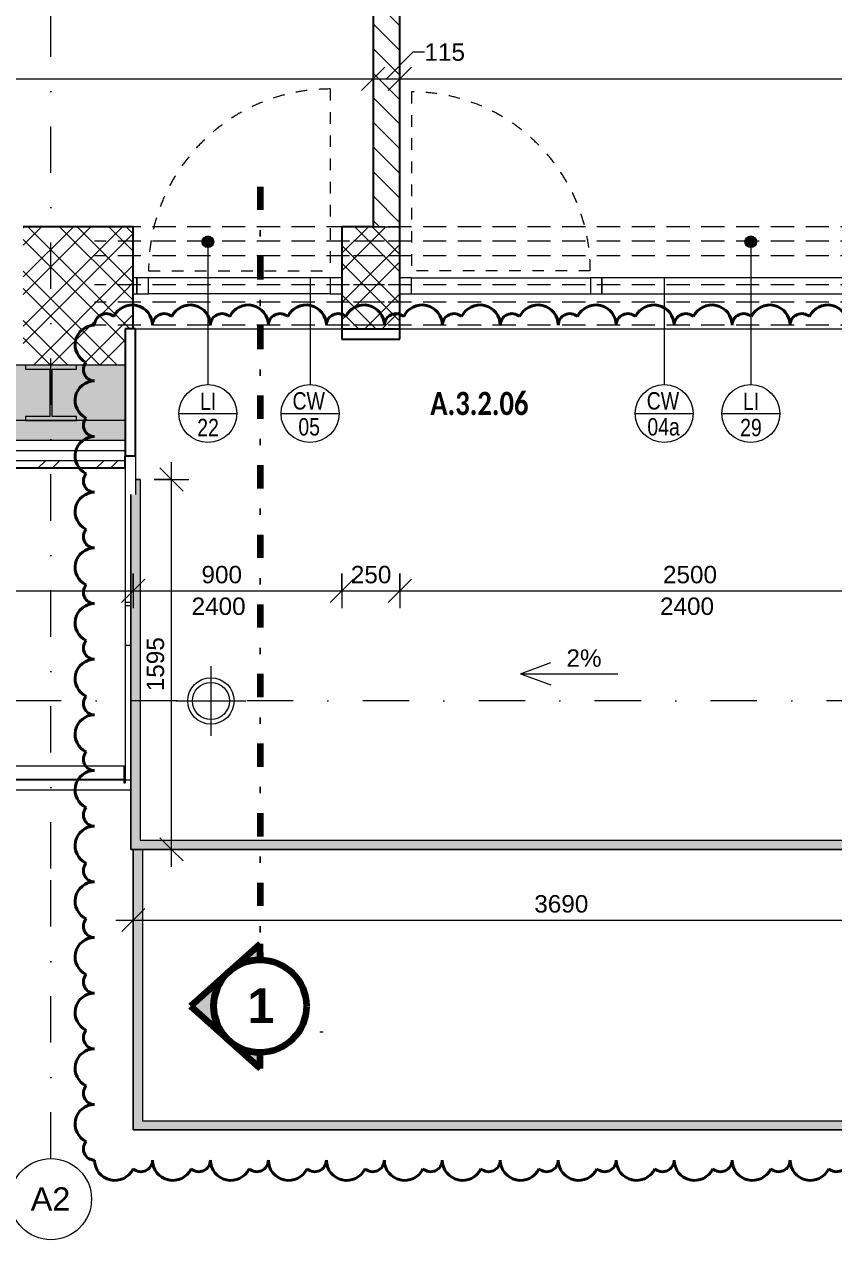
# Model space of a CAD drawing. Header units: millimetres. Extents: x -2204 to 40828, y -3577 to 13817.
# Drawn here: x 7985 to 11476, y -2323 to 2918 of the extents above; entities that cross this region are included whole.
import ezdxf

# ---------------------------------------------------------------- set-up
doc = ezdxf.new("R2010")
doc.units = ezdxf.units.MM
for name, pattern in [('HA_Dash_2mm-S1mm', [100, 50, -50]), ('HA_Dash_3mm-S1mm', [150, 100, -50]), ('HA_DashDot_10mm-S3mm', [500, 200, -150, 0, -150]), ('HA_DashDot_6mm-S2mm', [300, 100, -100, 0, -100])]:
    doc.linetypes.add(name, pattern=pattern)
for name, color, linetype, lineweight in [('A-____-____-DIMS', 9, 'Continuous', 5), ('A-____-____-DIMS-50', 9, 'Continuous', 5), ('A-AREA-____-IDEN', 9, 'Continuous', 9), ('A-DETL-____-THIN', 9, 'Continuous', 9), ('A-DOOR-____-OTLN', 9, 'Continuous', 9), ('A-FLOR-____-OTLN', 9, 'Continuous', 9), ('A-FLOR-HRAL-OTLN', 9, 'Continuous', 9), ('A-GENM-____-HDLN', 9, 'HA_Dash_3mm-S1mm', 9), ('A-GENM-____-IDEN', 9, 'Continuous', 9), ('A-GENM-____-OTLN', 9, 'Continuous', 9), ('A-GLAZ-CURT-MCUT', 9, 'Continuous', 5), ('A-GLAZ-CURT-OTLN', 9, 'Continuous', 5), ('A-GLAZ-CWMG-MCUT', 9, 'Continuous', 5), ('A-GLAZ-CWMG-OTLN', 9, 'Continuous', 5), ('A-ROOF-____-MCUT', 9, 'Continuous', 25), ('A-ROOF-____-OTLN', 9, 'Continuous', 9), ('A-ROOF-____-PATT', 9, 'Continuous', 25), ('A-WALL-____-IDEN', 9, 'Continuous', 9), ('A-WALL-____-MCUT', 9, 'Continuous', 9), ('A-WALL-____-OTLN', 9, 'Continuous', 9), ('A-WALL-____-PATT', 9, 'Continuous', 25), ('G-____-____-SYMB', 9, 'Continuous', 5), ('G-____-____-TEXT', 9, 'Continuous', 5), ('G-____-REVC-OTLN', 9, 'Continuous', 40), ('I-WALL-____-MCUT', 9, 'Continuous', 25), ('P-SANR-FIXT-OTLN', 9, 'Continuous', 9), ('S-BEAM-____-MCUT', 9, 'Continuous', 25), ('S-GRID-____-IDEN', 9, 'Continuous', 9), ('S-GRID-____-OTLN', 9, 'Continuous', 5)]:
    doc.layers.add(name, color=color, linetype=linetype, lineweight=lineweight)
doc.styles.add('Arial', font='arial.ttf', dxfattribs={"height": 100})
doc.styles.add('Arial_1', font='arial.ttf', dxfattribs={"height": 75})
doc.styles.add('Arial_2', font='arial.ttf', dxfattribs={"width": 0.8, "height": 75})
doc.styles.add('Arial_3', font='arial.ttf', dxfattribs={"height": 50})
doc.styles.add('Arial_B', font='arialbd.ttf', dxfattribs={"height": 150})
doc.styles.add('Calibri_B', font='calibrib.ttf', dxfattribs={"width": 0.8, "height": 100})
doc.dimstyles.new('Inner_Dimensions', dxfattribs={"dimscale": 304.8, "dimtxt": 76.519455, "dimasz": 0.328084, "dimexe": 0.246063, "dimexo": 0.0625, "dimgap": 0.032808, "dimtad": 1, "dimdec": 0, "dimzin": 0, "dimdsep": 46, "dimtxsty": 'Arial_1', "dimblk1": 'OBLIQUE', "dimblk2": 'OBLIQUE', "dimsah": 1, "dimcen": 0.09, "dimdle": 0.246063, "dimazin": 0, "dimtfac": 1, "dimtdec": 4, "dimtix": 1, "dimtmove": 2, "dimatfit": 3, "dimfxl": 0.246063, "dimfxlon": 1, "dimtvp": 1, "dimtolj": 1, "dimtzin": 0, "dimlwd": 9, "dimlwe": 9, "dimarcsym": 2})
doc.dimstyles.new('Inner_Dimensions_1', dxfattribs={"dimscale": 304.8, "dimtxt": 76.519455, "dimasz": 0.328084, "dimexe": 0.246063, "dimexo": 0.0625, "dimgap": 0.032808, "dimtad": 1, "dimdec": 0, "dimzin": 0, "dimdsep": 46, "dimtxsty": 'Arial_1', "dimblk1": 'OBLIQUE', "dimblk2": 'OBLIQUE', "dimsah": 1, "dimcen": 0.09, "dimdle": 0.246063, "dimazin": 0, "dimtfac": 1, "dimtdec": 4, "dimtix": 1, "dimtmove": 0, "dimatfit": 3, "dimfxl": 0.246063, "dimfxlon": 1, "dimtvp": 1, "dimtolj": 1, "dimtzin": 0, "dimlwd": 9, "dimlwe": 9, "dimarcsym": 2})
doc.dimstyles.new('Inner_Dimensions_2', dxfattribs={"dimscale": 304.8, "dimtxt": 76.519455, "dimasz": 0.328084, "dimexe": 0.246063, "dimexo": 0.0625, "dimgap": 0.032808, "dimtad": 1, "dimdec": 0, "dimzin": 0, "dimdsep": 46, "dimtxsty": 'Arial_1', "dimblk1": 'OBLIQUE', "dimblk2": 'OBLIQUE', "dimsah": 1, "dimcen": 0.09, "dimdle": 0.246063, "dimazin": 0, "dimtfac": 1, "dimtdec": 4, "dimtix": 1, "dimtmove": 1, "dimatfit": 3, "dimfxl": 0.246063, "dimfxlon": 1, "dimtvp": 1, "dimtolj": 1, "dimtzin": 0, "dimlwd": 9, "dimlwe": 9, "dimarcsym": 2})
pattern_1 = [(45, (0, 0), (-106.066, 106.066), []), (45, (75, 0), (-106.066, 106.066), []), (315, (0, 0), (106.066, 106.066), []), (315, (75, 0), (106.066, 106.066), [])]
pattern_2 = [(0, (0, 0), (58.594, 33.829), [39.062, -78.125]), (120, (0, 0), (-58.593773, 33.82939), [39.063, -78.125]), (60, (0, 0), (0.000227, 67.65839), [0, -78.125, 39.063, 0])]

# ---------------------------------------------------------------- blocks, each defined once
blk = doc.blocks.new('181_D_1_2_XXX_00_STA_211108_detached_rvt-1-DSP_3NP-A')
at = {"layer": 'S-BEAM-____-MCUT', "color": 250, "lineweight": 18}
for p, q in [((8210, 1447.9), (7990, 1447.9)), ((7990, 1447.9), (7990, 1430.5)), ((7990, 1430.5), (8095.3, 1430.5)), ((8095.3, 1430.5), (8095.3, 1226.7)), ((8104.8, 1226.7), (8104.8, 1430.5)), ((8104.8, 1430.5), (8210, 1430.5)), ((8210, 1430.5), (8210, 1447.9)), ((8095.3, 1226.7), (7990, 1226.7)), ((7990, 1226.7), (7990, 1209.3)), ((7990, 1209.3), (8210, 1209.3)), ((8210, 1226.7), (8104.8, 1226.7)), ((8210, 1209.3), (8210, 1226.7))]:
    blk.add_line(p, q, dxfattribs=at)
blk = doc.blocks.new('Top Rail Type - Top Rail_Internal_-1473487-DSP_3NP-A')
at = {"layer": 'A-FLOR-HRAL-OTLN'}
for points in [[(12145, -1850), (12145, -385), (12142.5, -385), (12142.5, -362.5), (12140, -362.5), (12140, -640), (12105, -640), (12105, -1810)], [(8455, -1850), (8495, -1810), (8495, -640), (8455, -640), (8455, -1007.9)], [(8455, -1850), (12145, -1850), (12105, -1810), (8495, -1810)]]:
    blk.add_hatch(color=256, dxfattribs=at).paths.add_polyline_path(points)
for p, q in [((12145, -385), (12145, -1850)), ((8455, -1850), (8455, -640)), ((8495, -640), (8495, -1810)), ((12105, -1810), (12105, -640)), ((8495, -1810), (12105, -1810)), ((12145, -1850), (8455, -1850))]:
    blk.add_line(p, q, dxfattribs=at)
blk = doc.blocks.new('Top Rail Type - Top Rail_Internal_-V6-DSP_3NP-A')
at = {"layer": 'A-FLOR-HRAL-OTLN'}
for p, q in [((12145, -1850), (12145, -385)), ((8455, -640), (8455, -1850)), ((8495, -640), (8495, -1810)), ((12105, -1810), (12105, -640)), ((8495, -1810), (12105, -1810)), ((8455, -1850), (12145, -1850))]:
    blk.add_line(p, q, dxfattribs=at)
blk = doc.blocks.new('Top Rail Type - Top Rail_Internal_-1473658-DSP_3NP-A')
at = {"layer": 'A-FLOR-HRAL-OTLN'}
for points in [[(8445, -640), (8485, -600), (8485, 954.5), (8465, 954.5), (8465, 889.9), (8445, 889.9), (8445, -536.3)], [(12140, -640), (12140, 889.9), (12120, 889.9), (12120, 954.5), (12100, 954.5), (12100, -600)], [(8445, -640), (12140, -640), (12100, -600), (8485, -600)]]:
    blk.add_hatch(color=256, dxfattribs=at).paths.add_polyline_path(points)
for p, q in [((8465, 954.5), (8485, 954.5)), ((8485, 954.5), (8485, -600)), ((12100, 954.5), (12120, 954.5)), ((12100, -600), (12100, 954.5)), ((8445, -640), (8445, 889.9)), ((12140, 889.9), (12140, -640)), ((8485, -600), (12100, -600)), ((12140, -640), (8445, -640))]:
    blk.add_line(p, q, dxfattribs=at)
blk = doc.blocks.new('Top Rail Type - Top Rail_Internal_-V9-DSP_3NP-A')
at = {"layer": 'A-FLOR-HRAL-OTLN'}
for p, q in [((8485, 954.5), (8465, 954.5)), ((8485, 954.5), (8485, -600)), ((12100, 954.5), (12120, 954.5)), ((12100, -600), (12100, 954.5)), ((8445, 889.9), (8445, -640)), ((12140, -640), (12140, 889.9)), ((8485, -600), (12100, -600)), ((8445, -640), (12140, -640))]:
    blk.add_line(p, q, dxfattribs=at)
blk = doc.blocks.new('Systémový panel - Sklo-1774441-DSP_3NP-A')
at = {"layer": 'A-GLAZ-CURT-MCUT'}
for p, q in [((789.375, 70), (-789.375, 70)), ((-789.375, 70), (-789.375, 0)), ((789.375, 0), (789.375, 70)), ((-789.375, 0), (789.375, 0))]:
    blk.add_line(p, q, dxfattribs=at)
blk = doc.blocks.new('Obdélníková příčel - 50x70mm EXT-1499828-DSP_3NP-A')
at = {"layer": 'A-GLAZ-CWMG-MCUT'}
for p, q in [((-50, 0), (0, 0)), ((-50, -70), (-50, 0)), ((0, 0), (0, -70)), ((0, -70), (-50, -70))]:
    blk.add_line(p, q, dxfattribs=at)
blk = doc.blocks.new('ABMV_CW_Single_Swing_Generic - Ex_Glass_SKLOPNE-1774442-DSP_3NP-A')
at = {"layer": 'A-DOOR-____-OTLN', "linetype": 'HA_Dash_2mm-S1mm', "lineweight": 5}
for p in [(-385.625, -30), (385.625, -801.25)]:
    blk.add_line(p, (385.625, -30), dxfattribs=at)
blk.add_arc((385.625, -30), 771.25, 180, 270, dxfattribs=at)
blk = doc.blocks.new('Obdélníková příčel - 50x70mm EXT-1774440-DSP_3NP-A')
at = {"layer": 'A-GLAZ-CWMG-OTLN'}
for p, q in [((9655, 1825), (10426.25, 1825)), ((9655, 1755), (10426.25, 1755))]:
    blk.add_line(p, q, dxfattribs=at)
blk = doc.blocks.new('Obdélníková příčel - 50x70mm EXT-1499826-DSP_3NP-A')
at = {"layer": 'A-GLAZ-CWMG-MCUT'}
for p, q in [((-25, 0), (25, 0)), ((-25, -70), (-25, 0)), ((25, 0), (25, -70)), ((25, -70), (-25, -70))]:
    blk.add_line(p, q, dxfattribs=at)
blk = doc.blocks.new('Systémový panel - Sklo-1774744-DSP_3NP-A')
at = {"layer": 'A-GLAZ-CURT-MCUT'}
for p, q in [((8.125, 0), (-8.125, 0)), ((-8.125, 0), (-8.125, -70)), ((8.125, -70), (8.125, 0)), ((-8.125, -70), (8.125, -70))]:
    blk.add_line(p, q, dxfattribs=at)
blk = doc.blocks.new('Obdélníková příčel - 50x70mm EXT-1499739-DSP_3NP-A')
at = {"layer": 'A-GLAZ-CWMG-MCUT'}
for p, q in [((-50, 70), (0, 70)), ((-50, 0), (-50, 70)), ((0, 70), (0, 0)), ((0, 0), (-50, 0))]:
    blk.add_line(p, q, dxfattribs=at)
blk = doc.blocks.new('ABMV_CW_Single_Swing_Generic - Ex_Glass_SKLOPNE-1774745-DSP_3NP-A')
at = {"layer": 'A-DOOR-____-OTLN', "linetype": 'HA_Dash_2mm-S1mm', "lineweight": 5}
for p in [(391.875, 813.75), (-391.875, 30)]:
    blk.add_line(p, (391.875, 30), dxfattribs=at)
blk.add_arc((391.875, 30), 783.75, 90, 180, dxfattribs=at)
blk = doc.blocks.new('Obdélníková příčel - 50x70mm EXT-1774743-DSP_3NP-A')
at = {"layer": 'A-GLAZ-CWMG-OTLN'}
for p, q in [((9304.75, 1825), (8521, 1825)), ((9304.75, 1755), (8521, 1755))]:
    blk.add_line(p, q, dxfattribs=at)
blk = doc.blocks.new('Obdélníková příčel - 50x70mm EXT-1499737-DSP_3NP-A')
at = {"layer": 'A-GLAZ-CWMG-MCUT'}
for p, q in [((-25, 70), (25, 70)), ((-25, 0), (-25, 70)), ((25, 70), (25, 0)), ((25, 0), (-25, 0))]:
    blk.add_line(p, q, dxfattribs=at)
blk = doc.blocks.new('TB_Porotherm KPVarioUNI_1250mm - TB_Porotherm KPVarioUNI_1250mm-1997363-DSP_3NP-A')
at = {"layer": 'A-GENM-____-HDLN'}
for p, q in [((-625, 205), (625, 205)), ((-625, 105), (625, 105)), ((-625, 30), (625, 30)), ((-100, 0), (100, 0)), ((-625, -95), (625, -95)), ((-625, -157.5), (625, -157.5)), ((-625, -220), (625, -220))]:
    blk.add_line(p, q, dxfattribs=at)
blk = doc.blocks.new('TB_Porotherm KPVarioUNI_3000mm - TB_Porotherm KPVarioUNI_3000mm-2008209-DSP_3NP-A')
at = {"layer": 'A-GENM-____-HDLN'}
for p, q in [((-1500, 205), (1500, 205)), ((-1500, 105), (1500, 105)), ((-1500, 30), (1500, 30)), ((-100, 0), (100, 0)), ((-1500, -95), (1500, -95)), ((-1500, -157.5), (1500, -157.5)), ((-1500, -220), (1500, -220))]:
    blk.add_line(p, q, dxfattribs=at)
blk = doc.blocks.new('LV_PF_GenericSymbol - Default-2283486-DSP_3NP-A')
at = {"layer": 'P-SANR-FIXT-OTLN'}
for p, q in [((0, 150), (0, -150)), ((-150, 0), (150, 0))]:
    blk.add_line(p, q, dxfattribs=at)
for radius in [100, 80]:
    blk.add_circle((0, 0), radius, dxfattribs=at)
blk = doc.blocks.new('Grid - Radius 3_5mm-353793-DSP_3NP-A')
at = {"layer": 'S-GRID-____-IDEN'}
blk.add_circle((0, 0), 3.5, dxfattribs=at)
blk = doc.blocks.new('DIMBLOCK3-DSP_3NP-A')
at = {"layer": 'A-____-____-DIMS-50', "lineweight": 9}
for p, q in [((4930, 2757.7), (4930, 2607.7)), ((4930, 2682.7), (4930, 2757.7)), ((4930, 2682.7), (4980, 2732.7)), ((9490, 2757.7), (9490, 2607.7)), ((9490, 2682.7), (9490, 2757.7)), ((9490, 2682.7), (9540, 2732.7)), ((4930, 2682.7), (4880, 2632.7)), ((4930, 2682.7), (9490, 2682.7)), ((9490, 2682.7), (9440, 2632.7))]:
    blk.add_line(p, q, dxfattribs=at)
at = {"layer": 'A-____-____-DIMS-50', "color": 0, "lineweight": 9, "insert": (7094.6, 2790.1), "char_height": 75, "width": 276.883, "attachment_point": 1, "line_spacing_factor": 0.941778, "style": 'Arial_1'}
blk.add_mtext('4560', dxfattribs=at)
blk = doc.blocks.new('_Oblique')
at = {"color": 0, "linetype": 'ByBlock', "lineweight": -2}
blk.add_line((-0.5, -0.5), (0.5, 0.5), dxfattribs=at)
blk = doc.blocks.new('DIMBLOCK4-DSP_3NP-A')
at = {"layer": 'A-____-____-DIMS-50', "lineweight": 9}
for p, q in [((9660.9, 2796.9), (9547.5, 2682.7)), ((9710.9, 2796.9), (9660.9, 2796.9)), ((9490, 2757.7), (9490, 2607.7)), ((9490, 2682.7), (9490, 2757.7)), ((9490, 2682.7), (9540, 2732.7)), ((9605, 2757.7), (9605, 2607.7)), ((9605, 2682.7), (9605, 2757.7)), ((9605, 2682.7), (9655, 2732.7)), ((9490, 2682.7), (9440, 2632.7)), ((9490, 2682.7), (9605, 2682.7)), ((9605, 2682.7), (9555, 2632.7))]:
    blk.add_line(p, q, dxfattribs=at)
at = {"layer": 'A-____-____-DIMS-50', "color": 0, "lineweight": 9, "insert": (9710.9, 2835.4), "char_height": 75, "width": 207.662, "attachment_point": 1, "line_spacing_factor": 0.941778, "style": 'Arial_1'}
blk.add_mtext('115', dxfattribs=at)
blk = doc.blocks.new('DIMBLOCK5-DSP_3NP-A')
at = {"layer": 'A-____-____-DIMS-50', "lineweight": 9}
for p, q in [((9605, 2757.7), (9605, 2607.7)), ((9605, 2682.7), (9605, 2757.7)), ((9605, 2682.7), (9655, 2732.7)), ((16075, 2757.7), (16075, 2607.7)), ((16075, 2682.7), (16075, 2757.7)), ((16075, 2682.7), (16125, 2732.7)), ((9605, 2682.7), (9555, 2632.7)), ((9605, 2682.7), (16075, 2682.7)), ((16075, 2682.7), (16025, 2632.7))]:
    blk.add_line(p, q, dxfattribs=at)
at = {"layer": 'A-____-____-DIMS-50', "color": 0, "lineweight": 9, "insert": (13033.4, 2790.1), "char_height": 75, "width": 276.883, "attachment_point": 1, "line_spacing_factor": 0.941778, "style": 'Arial_1'}
blk.add_mtext('6470', dxfattribs=at)
blk = doc.blocks.new('DIMBLOCK122-DSP_3NP-A')
at = {"layer": 'A-____-____-DIMS-50', "lineweight": 9}
for p, q in [((6673.7, 550.1), (6673.7, 400.1)), ((6673.7, 475.1), (6673.7, 550.1)), ((6673.7, 475.1), (6723.7, 525.1)), ((8454.8, 550.1), (8454.8, 400.1)), ((8454.8, 475.1), (8454.8, 550.1)), ((8454.8, 475.1), (8504.8, 525.1)), ((6673.7, 475.1), (6623.7, 425.1)), ((6673.7, 475.1), (8454.8, 475.1)), ((8454.8, 475.1), (8404.8, 425.1))]:
    blk.add_line(p, q, dxfattribs=at)
at = {"layer": 'A-____-____-DIMS-50', "color": 0, "lineweight": 9, "insert": (7448.9, 582.4), "char_height": 75, "width": 276.883, "attachment_point": 1, "line_spacing_factor": 0.941778, "style": 'Arial_1'}
blk.add_mtext('1781', dxfattribs=at)
blk = doc.blocks.new('DIMBLOCK123-DSP_3NP-A')
at = {"layer": 'A-____-____-DIMS-50', "lineweight": 9}
for p, q in [((8454.8, 550.1), (8454.8, 400.1)), ((8454.8, 475.1), (8454.8, 550.1)), ((8454.8, 475.1), (8504.8, 525.1)), ((9354.8, 550.1), (9354.8, 400.1)), ((9354.8, 475.1), (9354.8, 550.1)), ((9354.8, 475.1), (9404.8, 525.1)), ((8454.8, 475.1), (8404.8, 425.1)), ((8454.8, 475.1), (9354.8, 475.1)), ((9354.8, 475.1), (9304.8, 425.1))]:
    blk.add_line(p, q, dxfattribs=at)
at = {"layer": 'A-____-____-DIMS-50', "color": 0, "lineweight": 9, "insert": (8749.2, 582.4), "char_height": 75, "width": 207.662, "attachment_point": 1, "line_spacing_factor": 0.941778, "style": 'Arial_1'}
blk.add_mtext('900', dxfattribs=at)
blk = doc.blocks.new('DIMBLOCK124-DSP_3NP-A')
at = {"layer": 'A-____-____-DIMS-50', "lineweight": 9}
for p, q in [((9354.8, 550.1), (9354.8, 400.1)), ((9354.8, 475.1), (9354.8, 550.1)), ((9354.8, 475.1), (9404.8, 525.1)), ((9605, 550.1), (9605, 400.1)), ((9605, 475.1), (9605, 550.1)), ((9605, 475.1), (9655, 525.1)), ((9354.8, 475.1), (9304.8, 425.1)), ((9354.8, 475.1), (9605, 475.1)), ((9605, 475.1), (9555, 425.1))]:
    blk.add_line(p, q, dxfattribs=at)
at = {"layer": 'A-____-____-DIMS-50', "color": 0, "lineweight": 9, "insert": (9393.3, 582.4), "char_height": 75, "width": 207.662, "attachment_point": 1, "line_spacing_factor": 0.941778, "style": 'Arial_1'}
blk.add_mtext('250', dxfattribs=at)
blk = doc.blocks.new('DIMBLOCK125-DSP_3NP-A')
at = {"layer": 'A-____-____-DIMS-50', "lineweight": 9}
for p, q in [((9605, 550.1), (9605, 400.1)), ((9605, 475.1), (9605, 550.1)), ((9605, 475.1), (9655, 525.1)), ((12105, 550.1), (12105, 400.1)), ((12105, 475.1), (12105, 550.1)), ((12105, 475.1), (12155, 525.1)), ((9605, 475.1), (9555, 425.1)), ((9605, 475.1), (12105, 475.1)), ((12105, 475.1), (12055, 425.1))]:
    blk.add_line(p, q, dxfattribs=at)
at = {"layer": 'A-____-____-DIMS-50', "color": 0, "lineweight": 9, "insert": (10739.6, 582.4), "char_height": 75, "width": 276.883, "attachment_point": 1, "line_spacing_factor": 0.941778, "style": 'Arial_1'}
blk.add_mtext('2500', dxfattribs=at)
blk = doc.blocks.new('Section - With Sheet Number-366786-DSP_3NP-A')
at = {"layer": 'G-____-____-SYMB'}
h = blk.add_hatch(color=256, dxfattribs=at)
edge = h.paths.add_edge_path()
edge.add_line((1.37, 0), (0, 0))
edge.add_arc((-4, 0), 4, 0, 180)
edge.add_line((-8, 0), (-9.37, 0))
edge.add_line((-9.37, 0), (-4, 6))
edge.add_line((-4, 6), (1.37, 0))
at = {"layer": 'G-____-____-SYMB', "lineweight": 100}
for p, q in [((-4, 6), (-9.37, 0)), ((1.37, 0), (-4, 6)), ((-9.37, 0), (-8, 0)), ((0, 0), (1.37, 0))]:
    blk.add_line(p, q, dxfattribs=at)
blk.add_circle((-4, 0), 4, dxfattribs=at)
blk.add_arc((-4, 0), 4, 0, 180, dxfattribs=at)
blk = doc.blocks.new('HA_TAG_cWA - Default-922888-DSP_3NP-A')
at = {"layer": 'A-WALL-____-IDEN'}
blk.add_line((-2.5, 0), (2.5, 0), dxfattribs=at)
blk.add_circle((0, 0), 2.5, dxfattribs=at)
blk = doc.blocks.new('HA_TAG_GM_Products - Generic-588599-DSP_3NP-A')
at = {"layer": 'A-GENM-____-IDEN'}
blk.add_line((-2.5, 0), (2.5, 0), dxfattribs=at)
blk.add_circle((0, 0), 2.5, dxfattribs=at)
blk = doc.blocks.new('DIMBLOCK228-DSP_3NP-A')
at = {"layer": 'A-____-____-DIMS-50', "lineweight": 9}
for p, q in [((8455, -869.8), (8455, -1019.8)), ((8455, -944.8), (8455, -869.8)), ((12145, -869.8), (12145, -1019.8)), ((12145, -944.8), (12145, -869.8)), ((8455, -944.8), (8505, -894.8)), ((12145, -944.8), (12195, -894.8)), ((8380, -944.8), (12220, -944.8)), ((8455, -944.8), (8405, -994.8)), ((12145, -944.8), (12095, -994.8))]:
    blk.add_line(p, q, dxfattribs=at)
at = {"layer": 'A-____-____-DIMS-50', "color": 0, "lineweight": 9, "insert": (10184.6, -837.4), "char_height": 75, "width": 276.883, "attachment_point": 1, "line_spacing_factor": 0.941778, "style": 'Arial_1'}
blk.add_mtext('3690', dxfattribs=at)
blk = doc.blocks.new('DIMBLOCK229-DSP_3NP-A')
at = {"layer": 'A-____-____-DIMS-50', "lineweight": 9}
for p, q in [((8620, 954.5), (8570, 1004.5)), ((8620, -715), (8620, 1029.5)), ((8545, 954.5), (8695, 954.5)), ((8620, 954.5), (8545, 954.5)), ((8620, 954.5), (8670, 904.5)), ((8620, -640), (8570, -590)), ((8545, -640), (8695, -640)), ((8620, -640), (8545, -640)), ((8620, -640), (8670, -690))]:
    blk.add_line(p, q, dxfattribs=at)
at = {"layer": 'A-____-____-DIMS-50', "color": 0, "lineweight": 9, "insert": (8512.7, 41.9), "char_height": 75, "width": 276.883, "attachment_point": 1, "rotation": 90, "line_spacing_factor": 0.941778, "style": 'Arial_1'}
blk.add_mtext('1595', dxfattribs=at)
blk = doc.blocks.new('Family - ___-2286879-DSP_3NP-A')
at = {"layer": 'G-____-REVC-OTLN'}
for centre, radius, start, end in [((8450.375, 1620), 87.5, 0, 154.791235), ((8700.375, 1620), 87.5, 0, 154.791235), ((8950.375, 1620), 87.5, 0, 154.791235), ((9200.375, 1620), 87.5, 0, 154.791235), ((9450.375, 1620), 87.5, 0, 154.791235), ((9700.375, 1620), 87.5, 0, 154.791235), ((9950.375, 1620), 87.5, 0, 154.791235), ((10200.375, 1620), 87.5, 0, 154.791235), ((10450.375, 1620), 87.5, 0, 154.791235), ((10700.375, 1620), 87.5, 0, 154.791235), ((10950.375, 1620), 87.5, 0, 154.791235), ((11200.375, 1620), 87.5, 0, 154.791235), ((11450.375, 1620), 87.5, 0, 154.791235), ((11700.375, 1620), 87.5, 0, 154.791235), ((11950.375, 1620), 87.5, 0, 154.791235), ((12200.375, 1620), 87.5, 0, 154.791235), ((8337.875, 1620), 50, 48.189685, 180), ((8587.875, 1620), 50, 48.189685, 180), ((8837.875, 1620), 50, 48.189685, 180), ((9087.875, 1620), 50, 48.189685, 180), ((9337.875, 1620), 50, 48.189685, 180), ((9587.875, 1620), 50, 48.189685, 180), ((9837.875, 1620), 50, 48.189685, 180), ((10087.875, 1620), 50, 48.189685, 180), ((10337.875, 1620), 50, 48.189685, 180), ((10587.875, 1620), 50, 48.189685, 180), ((10837.875, 1620), 50, 48.189685, 180), ((11087.875, 1620), 50, 48.189685, 180), ((11337.875, 1620), 50, 48.189685, 180), ((11587.875, 1620), 50, 48.189685, 180), ((11837.875, 1620), 50, 48.189685, 180), ((12087.875, 1620), 50, 48.189685, 180), ((8287.875, 1536), 84, 90, 244.791235), ((12287.875, 1572), 48, 318.189685, 90), ((12287.875, 1464), 84, 270, 64.791235), ((8287.875, 1428), 48, 138.189685, 270), ((8287.875, 1296), 84, 90, 244.791235), ((12287.875, 1332), 48, 318.189685, 90), ((12287.875, 1224), 84, 270, 64.791235), ((8287.875, 1188), 48, 138.189685, 270), ((8287.875, 1056), 84, 90, 244.791235), ((12287.875, 1092), 48, 318.189685, 90), ((12287.875, 984), 84, 270, 64.791235), ((8287.875, 948), 48, 138.189685, 270), ((8287.875, 816), 84, 90, 244.791235), ((12287.875, 852), 48, 318.189685, 90), ((12287.875, 744), 84, 270, 64.791235), ((8287.875, 708), 48, 138.189685, 270), ((8287.875, 576), 84, 90, 244.791235), ((12287.875, 612), 48, 318.189685, 90), ((12287.875, 504), 84, 270, 64.791235), ((8287.875, 468), 48, 138.189685, 270), ((8287.875, 336), 84, 90, 244.791235), ((12287.875, 372), 48, 318.189685, 90), ((12287.875, 264), 84, 270, 64.791235), ((8287.875, 228), 48, 138.189685, 270), ((8287.875, 96), 84, 90, 244.791235), ((12287.875, 132), 48, 318.189685, 90), ((12287.875, 24), 84, 270, 64.791235), ((8287.875, -12), 48, 138.189685, 270), ((8287.875, -144), 84, 90, 244.791235), ((12287.875, -108), 48, 318.189685, 90), ((12287.875, -216), 84, 270, 64.791235), ((8287.875, -252), 48, 138.189685, 270), ((8287.875, -384), 84, 90, 244.791235), ((12287.875, -348), 48, 318.189685, 90), ((12287.875, -456), 84, 270, 64.791235), ((8287.875, -492), 48, 138.189685, 270), ((8287.875, -624), 84, 90, 244.791235), ((12287.875, -588), 48, 318.189685, 90), ((12287.875, -696), 84, 270, 64.791235), ((8287.875, -732), 48, 138.189685, 270), ((8287.875, -864), 84, 90, 244.791235), ((12287.875, -828), 48, 318.189685, 90), ((12287.875, -936), 84, 270, 64.791235), ((8287.875, -972), 48, 138.189685, 270), ((8287.875, -1104), 84, 90, 244.791235), ((12287.875, -1068), 48, 318.189685, 90), ((12287.875, -1176), 84, 270, 64.791235), ((8287.875, -1212), 48, 138.189685, 270), ((8287.875, -1344), 84, 90, 244.791235), ((12287.875, -1308), 48, 318.189685, 90), ((12287.875, -1416), 84, 270, 64.791235), ((8287.875, -1452), 48, 138.189685, 270), ((8287.875, -1584), 84, 90, 244.791235), ((12287.875, -1548), 48, 318.189685, 90), ((12287.875, -1656), 84, 270, 64.791235), ((8287.875, -1692), 48, 138.189685, 270), ((8287.875, -1824), 84, 90, 244.791235), ((12287.875, -1788), 48, 318.189685, 90), ((12287.875, -1896), 84, 270, 64.791235), ((8287.875, -1932), 48, 138.189685, 270), ((8375.375, -1980), 87.5, 180, 334.791235), ((8487.875, -1980), 50, 228.189685, 360), ((8625.375, -1980), 87.5, 180, 334.791235), ((8737.875, -1980), 50, 228.189685, 360), ((8875.375, -1980), 87.5, 180, 334.791235), ((8987.875, -1980), 50, 228.189685, 0), ((9125.375, -1980), 87.5, 180, 334.791235), ((9237.875, -1980), 50, 228.189685, 360), ((9375.375, -1980), 87.5, 180, 334.791235), ((9487.875, -1980), 50, 228.189685, 360), ((9625.375, -1980), 87.5, 180, 334.791235), ((9737.875, -1980), 50, 228.189685, 360), ((9875.375, -1980), 87.5, 180, 334.791235), ((9987.875, -1980), 50, 228.189685, 0), ((10125.375, -1980), 87.5, 180, 334.791235), ((10237.875, -1980), 50, 228.189685, 360), ((10375.375, -1980), 87.5, 180, 334.791235), ((10487.875, -1980), 50, 228.189685, 360), ((10625.375, -1980), 87.5, 180, 334.791235), ((10737.875, -1980), 50, 228.189685, 360), ((10875.375, -1980), 87.5, 180, 334.791235), ((10987.875, -1980), 50, 228.189685, 0), ((11125.375, -1980), 87.5, 180, 334.791235), ((11237.875, -1980), 50, 228.189685, 360), ((11375.375, -1980), 87.5, 180, 334.791235), ((11487.875, -1980), 50, 228.189685, 360), ((11625.375, -1980), 87.5, 180, 334.791235), ((11737.875, -1980), 50, 228.189685, 360), ((11875.375, -1980), 87.5, 180, 334.791235), ((11987.875, -1980), 50, 228.189685, 0), ((12125.375, -1980), 87.5, 180, 334.791235), ((12237.875, -1980), 50, 228.189685, 360)]:
    blk.add_arc(centre, radius, start, end, dxfattribs=at)

msp = doc.modelspace()

# ---------------------------------------------------------------- hatches: boundary and pattern name
at = {"layer": 'A-GENM-____-IDEN'}
h = msp.add_hatch(color=256, dxfattribs=at)
edge = h.paths.add_edge_path()
edge.add_arc((8776.9, 1980), 25, 0, 360)
h = msp.add_hatch(color=256, dxfattribs=at)
edge = h.paths.add_edge_path()
edge.add_arc((11118.2, 1980), 25, 0, 360)
at = {"layer": 'A-ROOF-____-PATT', "lineweight": 5}
h = msp.add_hatch(dxfattribs=at)
h.set_pattern_fill('FP_2', color=256, style=0, pattern_type=2)
h.set_pattern_definition(pattern_2)
h.paths.add_polyline_path([(22147.8, 1209.3), (22208.7, 1447.9), (19135, 1447.9), (19135, 1209.3), (22012.9, 1209.3)])
h.paths.add_polyline_path([(-97.2, 1209.3), (1870, 1209.3), (1870, 1447.9), (-340, 1447.9), (-340, 1209.3)])
h.paths.add_polyline_path([(4490, 1209.3), (5786.3, 1209.3), (5786.3, 1447.9), (4490, 1447.9), (4490, 1350.2)])
h.paths.add_polyline_path([(6701, 1209.3), (8420, 1209.3), (8420, 1447.9), (6673.7, 1447.9), (6673.7, 1209.3)])
h.paths.add_polyline_path([(16515, 1209.3), (16515, 1447.9), (14818.7, 1447.9), (14818.7, 1209.3), (16060.2, 1209.3)])
h.paths.add_polyline_path([(12165, 1209.3), (13931.3, 1209.3), (13931.3, 1447.9), (12165, 1447.9), (12165, 1350.2)])
h = msp.add_hatch(dxfattribs=at)
h.set_pattern_fill('FP_2', color=256, style=0, pattern_type=2)
h.set_pattern_definition(pattern_2)
h.paths.add_polyline_path([(22012.9, 1122.6), (22125.7, 1122.6), (22147.8, 1209.3), (19135, 1209.3), (19135, 1122.6), (21162.5, 1122.6)])
h.paths.add_polyline_path([(-97.2, 1122.6), (1870, 1122.6), (1870, 1209.3), (-340, 1209.3), (-340, 1122.6)])
h.paths.add_polyline_path([(4490, 1122.6), (5786.3, 1122.6), (5786.3, 1209.3), (4490, 1209.3)])
h.paths.add_polyline_path([(16515, 1122.6), (16515, 1209.3), (14818.7, 1209.3), (14818.7, 1122.6), (16060.2, 1122.6)])
h.paths.add_polyline_path([(6673.7, 1122.6), (8420, 1122.6), (8420, 1209.3), (6673.7, 1209.3)])
h.paths.add_polyline_path([(13931.3, 1122.6), (13931.3, 1209.3), (12165, 1209.3), (12165, 1122.6), (13904, 1122.6)])
h = msp.add_hatch(dxfattribs=at)
h.set_pattern_fill('FP_8', color=256, style=0, pattern_type=2)
h.set_pattern_definition([(45, (0, 0), (-125.7236, 125.7236), []), (45, (0, 190.5), (-125.7236, 125.7236), [])])
h.paths.add_polyline_path([(22012.9, 1003.3), (22095.3, 1003.3), (22103.6, 1035.8), (19135, 1035.8), (19135, 1003.3), (21162.5, 1003.3)])
h.paths.add_polyline_path([(12165, 1003.3), (13931.3, 1003.3), (13931.3, 1035.8), (12165, 1035.8)])
h.paths.add_polyline_path([(-385, 1003.3), (1870, 1003.3), (1870, 1035.8), (-340, 1035.8), (-340, 1023.2), (-385, 1023.2)])
h.paths.add_polyline_path([(4490, 1003.3), (5786.3, 1003.3), (5786.3, 1035.8), (4490, 1035.8)])
h.paths.add_polyline_path([(16060.2, 1003.3), (16515, 1003.3), (16515, 1035.8), (14818.7, 1035.8), (14818.7, 1003.3), (15209.8, 1003.3)])
h.paths.add_polyline_path([(6673.7, 1003.3), (8420, 1003.3), (8420, 1035.8), (6673.7, 1035.8)])
at = {"layer": 'A-WALL-____-PATT', "lineweight": 5}
h = msp.add_hatch(dxfattribs=at)
h.set_pattern_fill('FP_1', color=256, style=0, pattern_type=2)
h.set_pattern_definition([(135, (0, 0), (-53.033, -53.033), [])])
h.paths.add_polyline_path([(9605, 2045), (9605, 3175), (9490, 3175), (9490, 2045)])
h.paths.add_polyline_path([(9490, 4075), (9605, 4075), (9605, 4725), (9490, 4725)])
h = msp.add_hatch(dxfattribs=at)
h.set_pattern_fill('FP_3', color=256, style=0, pattern_type=2)
h.set_pattern_definition(pattern_1)
h.paths.add_polyline_path([(8406.7, 1447.9), (8420, 1447.9), (8420, 2045), (7980, 2045), (7980, 1447.9)])
h = msp.add_hatch(dxfattribs=at)
h.set_pattern_fill('FP_3', color=256, style=0, pattern_type=2)
h.set_pattern_definition(pattern_1)
h.paths.add_polyline_path([(8420, 1605), (8454.8, 1605), (8454.8, 2045), (8420, 2045), (8420, 1821.9)])
h.paths.add_polyline_path([(9354.8, 1605), (9605, 1605), (9605, 2045), (9354.8, 2045), (9354.8, 1821.9)])
h.paths.add_polyline_path([(12165, 1605), (12165, 2045), (12105, 2045), (12105, 1605)])

# ---------------------------------------------------------------- linework, layer by layer
at = {"layer": 'A-DETL-____-THIN'}
for q in [(10256, 165.4), (10544.4, 117.5), (10256, 69.6)]:
    msp.add_line((10124.4, 117.5), q, dxfattribs=at)
at = {"layer": 'A-FLOR-____-OTLN'}
for p, q in [((8465, 1605), (9354.8, 1605)), ((9605, 1605), (12105, 1605))]:
    msp.add_line(p, q, dxfattribs=at)
at = {"layer": 'A-GENM-____-IDEN'}
for p, q in [((8776.9, 1980), (8776.9, 1364.2)), ((11118.2, 1980), (11118.2, 1364.2))]:
    msp.add_line(p, q, dxfattribs=at)
for centre in [(8776.9, 1980), (11118.2, 1980)]:
    msp.add_circle(centre, 25, dxfattribs=at)
at = {"layer": 'A-ROOF-____-MCUT', "lineweight": 9}
for p, q in [((8420, 1447.9), (6673.7, 1447.9)), ((8420, 1209.3), (6673.7, 1209.3)), ((8420, 1122.6), (6673.7, 1122.6)), ((8420, 1079.2), (6673.7, 1079.2)), ((8420, 1035.8), (6673.7, 1035.8))]:
    msp.add_line(p, q, dxfattribs=at)
at = {"layer": 'A-ROOF-____-MCUT'}
for q in [(8420, 1057.5), (6673.7, 1003.3)]:
    msp.add_line((8420, 1003.3), q, dxfattribs=at)
at = {"layer": 'A-ROOF-____-OTLN'}
for p, q in [((8420, 1003.3), (8420, -352.5)), ((6700, -280), (8415, -280)), ((8415, -280), (8415, -352.5)), ((6700, -337.5), (8415, -337.5)), ((8415, -352.5), (8420, -352.5))]:
    msp.add_line(p, q, dxfattribs=at)
at = {"layer": 'A-WALL-____-IDEN'}
for p, q in [((9217.4, 1825), (9217.4, 1364.2)), ((10745, 1825), (10745, 1364.2))]:
    msp.add_line(p, q, dxfattribs=at)
at = {"layer": 'A-WALL-____-MCUT', "lineweight": 25}
for p, q in [((8454.8, 2045), (7980, 2045)), ((8454.8, 1605), (8454.8, 2045)), ((9490, 2045), (9354.8, 2045)), ((9354.8, 2045), (9354.8, 1560)), ((9605, 1560), (9605, 2045)), ((8420, 1605), (8420, 1057.5)), ((8465, 1605), (8420, 1605)), ((8465, 1057.5), (8465, 1605)), ((9354.8, 1605), (9605, 1605)), ((9354.8, 1560), (9605, 1560)), ((8420, 1057.5), (8465, 1057.5))]:
    msp.add_line(p, q, dxfattribs=at)
at = {"layer": 'A-WALL-____-MCUT'}
msp.add_line((9490, 2045), (9605, 2045), dxfattribs=at)
at = {"layer": 'A-WALL-____-OTLN'}
for p, q in [((8465, 1057.5), (8465, 889.9)), ((8445, 425), (8420, 425)), ((8445, 410), (8420, 410)), ((8420, 240.3), (8445, 240.3)), ((6700, -340), (8415, -340)), ((8420, -340), (8445, -340)), ((8445, -385), (4460, -385))]:
    msp.add_line(p, q, dxfattribs=at)
at = {"layer": 'G-____-____-SYMB', "linetype": 'HA_DashDot_6mm-S2mm', "lineweight": 100}
msp.add_line((9001.6, 2217.1), (9001.6, -1116), dxfattribs=at)
at = {"layer": 'I-WALL-____-MCUT'}
for p, q in [((9490, 3175), (9490, 2045)), ((9605, 2045), (9605, 3175))]:
    msp.add_line(p, q, dxfattribs=at)
at = {"layer": 'S-GRID-____-OTLN', "linetype": 'HA_DashDot_10mm-S3mm', "lineweight": 9}
for p, q in [((8100, -723.1), (8100, 12162.7)), ((24647.7, 0), (-416.4, 0)), ((8100, -1973.1), (8100, -723.1))]:
    msp.add_line(p, q, dxfattribs=at)

# ---------------------------------------------------------------- block references
at = {"lineweight": 5}
msp.add_blockref('181_D_1_2_XXX_00_STA_211108_detached_rvt-1-DSP_3NP-A', (0, 0), dxfattribs=at)
at = {"layer": 'A-DOOR-____-OTLN'}
msp.add_blockref('ABMV_CW_Single_Swing_Generic - Ex_Glass_SKLOPNE-1774745-DSP_3NP-A', (8912.9, 1825), dxfattribs=at)
at = {"layer": 'A-DOOR-____-OTLN', "rotation": 180}
msp.add_blockref('ABMV_CW_Single_Swing_Generic - Ex_Glass_SKLOPNE-1774442-DSP_3NP-A', (10040.6, 1825), dxfattribs=at)
at = {"layer": 'A-FLOR-HRAL-OTLN'}
for name in ['Top Rail Type - Top Rail_Internal_-1473658-DSP_3NP-A', 'Top Rail Type - Top Rail_Internal_-V9-DSP_3NP-A', 'Top Rail Type - Top Rail_Internal_-1473487-DSP_3NP-A', 'Top Rail Type - Top Rail_Internal_-V6-DSP_3NP-A']:
    msp.add_blockref(name, (0, 0), dxfattribs=at)
at = {"layer": 'A-GENM-____-IDEN', "xscale": 49.99999999999998, "yscale": 49.99999999999998, "zscale": 49.99999999999998}
for p in [(8776.9, 1239.2), (11118.2, 1239.2)]:
    msp.add_blockref('HA_TAG_GM_Products - Generic-588599-DSP_3NP-A', p, dxfattribs=at)
at = {"layer": 'A-GENM-____-OTLN', "rotation": 180}
for name, p in [('TB_Porotherm KPVarioUNI_1250mm - TB_Porotherm KPVarioUNI_1250mm-1997363-DSP_3NP-A', (8912.9, 1825)), ('TB_Porotherm KPVarioUNI_3000mm - TB_Porotherm KPVarioUNI_3000mm-2008209-DSP_3NP-A', (10855, 1825))]:
    msp.add_blockref(name, p, dxfattribs=at)
at = {"layer": 'A-GLAZ-CURT-OTLN'}
msp.add_blockref('Systémový panel - Sklo-1774744-DSP_3NP-A', (8462.9, 1825), dxfattribs=at)
at = {"layer": 'A-GLAZ-CURT-OTLN', "rotation": 180}
msp.add_blockref('Systémový panel - Sklo-1774441-DSP_3NP-A', (11265.6, 1825), dxfattribs=at)
at = {"layer": 'A-GLAZ-CWMG-OTLN', "extrusion": (0, 0, -1), "rotation": 180}
for name, p in [('Obdélníková příčel - 50x70mm EXT-1499737-DSP_3NP-A', (-8496, 1825)), ('Obdélníková příčel - 50x70mm EXT-1499739-DSP_3NP-A', (-9354.8, 1825))]:
    msp.add_blockref(name, p, dxfattribs=at)
at = {"layer": 'A-GLAZ-CWMG-OTLN'}
for name in ['Obdélníková příčel - 50x70mm EXT-1774743-DSP_3NP-A', 'Obdélníková příčel - 50x70mm EXT-1774440-DSP_3NP-A']:
    msp.add_blockref(name, (0, 0), dxfattribs=at)
at = {"layer": 'A-GLAZ-CWMG-OTLN', "extrusion": (0, 0, -1)}
for name, p in [('Obdélníková příčel - 50x70mm EXT-1499828-DSP_3NP-A', (-9605, 1825)), ('Obdélníková příčel - 50x70mm EXT-1499826-DSP_3NP-A', (-10451.3, 1825))]:
    msp.add_blockref(name, p, dxfattribs=at)
at = {"layer": 'A-WALL-____-IDEN', "xscale": 49.99999999999998, "yscale": 49.99999999999998, "zscale": 49.99999999999998}
for p in [(9217.4, 1239.2), (10745, 1239.2)]:
    msp.add_blockref('HA_TAG_cWA - Default-922888-DSP_3NP-A', p, dxfattribs=at)
at = {"layer": 'G-____-____-SYMB', "lineweight": 100, "xscale": 49.99999999999998, "yscale": 49.99999999999998, "zscale": 49.99999999999998, "rotation": 89.99999999999947}
msp.add_blockref('Section - With Sheet Number-366786-DSP_3NP-A', (9001.6, -1116), dxfattribs=at)
at = {"layer": 'G-____-REVC-OTLN'}
msp.add_blockref('Family - ___-2286879-DSP_3NP-A', (0, 0), dxfattribs=at)
at = {"layer": 'P-SANR-FIXT-OTLN'}
msp.add_blockref('LV_PF_GenericSymbol - Default-2283486-DSP_3NP-A', (8790, 0), dxfattribs=at)
at = {"layer": 'S-GRID-____-IDEN', "xscale": 49.99999999999998, "yscale": 49.99999999999998, "zscale": 49.99999999999998}
msp.add_blockref('Grid - Radius 3_5mm-353793-DSP_3NP-A', (8100, -2148.1), dxfattribs=at)

# ---------------------------------------------------------------- texts
at = {"layer": 'A-AREA-____-IDEN', "lineweight": 5, "insert": (9735.8, 1332.9), "char_height": 100, "width": 525.907, "attachment_point": 1, "style": 'Calibri_B'}
msp.add_mtext('A.3.2.06', dxfattribs=at)
at = {"layer": 'A-GENM-____-IDEN', "lineweight": 5, "char_height": 75, "attachment_point": 1, "style": 'Arial_2'}
for s, insert, width in [('LI', (8743, 1329.3), 86.582), ('LI', (11084.4, 1329.3), 86.582), ('22', (8731, 1216.6), 115.443), ('29', (11072.4, 1216.6), 115.443)]:
    msp.add_mtext(s, dxfattribs=dict(at, insert=insert, width=width))
at = {"layer": 'A-WALL-____-IDEN', "lineweight": 5, "char_height": 75, "attachment_point": 1}
for s, insert, width, style in [('CW', (9141.8, 1331.5), 176.371, 'Arial_2'), ('CW', (10669.5, 1331.5), 176.371, 'Arial_2'), ('05', (9167, 1219.7), 115.443, 'Arial_2'), ('04a', (10672.3, 1219.7), 169.958, 'Arial_2'), ('2400', (8706.5, 445.9), 288.607, 'Arial_1'), ('2400', (10726.7, 445.9), 288.607, 'Arial_1')]:
    msp.add_mtext(s, dxfattribs=dict(at, insert=insert, width=width, style=style))
at = {"layer": 'G-____-____-SYMB', "attachment_point": 1}
for s, insert, char_height, width, style in [('\\fArial|b1|i0|c0|p34|;1', (8947.5, -1239.4), 150, 144.304, 'Arial_B'), ('-', (9255.1, -1396.4), 50, 28.059, 'Arial_3')]:
    msp.add_mtext(s, dxfattribs=dict(at, insert=insert, char_height=char_height, width=width, style=style))
at = {"layer": 'G-____-____-TEXT', "color": 7, "lineweight": 9, "insert": (10323.2, 222.3), "char_height": 75, "width": 184.388, "attachment_point": 1, "style": 'Arial_1'}
msp.add_mtext('2%', dxfattribs=at)
at = {"layer": 'S-GRID-____-IDEN', "lineweight": 5, "insert": (8012.6, -2097.3), "char_height": 100, "width": 212.447, "attachment_point": 1, "style": 'Arial'}
msp.add_mtext('A2', dxfattribs=at)

# ---------------------------------------------------------------- dimensions: what is measured, and where the dimension line sits
at = {"layer": 'A-____-____-DIMS', "lineweight": 9}
for base, p1, p2, dimstyle, override, picture, middle in [((9605, 2682.7), (9490, 2757.7), (9605, 2757.7), 'Inner_Dimensions_2', {"dimpost": '<>', "dimfxl": 115}, 'DIMBLOCK4-DSP_3NP-A', (9814.7, 2785.4)), ((16075, 2682.7), (9605, 2757.7), (16075, 2757.7), 'Inner_Dimensions', {"dimpost": '<>', "dimfxl": 6470}, 'DIMBLOCK5-DSP_3NP-A', (13171.9, 2740.1)), ((9354.8, 475.1), (8454.8, 550.1), (9354.8, 550.1), 'Inner_Dimensions', {"dimpost": '<>', "dimfxl": 900}, 'DIMBLOCK123-DSP_3NP-A', (8853, 532.4))]:
    dim = msp.add_linear_dim(base=base, p1=p1, p2=p2, dimstyle=dimstyle, override=override, dxfattribs=at)
    dim.commit()
    dim.dimension.update_dxf_attribs({"geometry": picture, "text_midpoint": middle, "dimtype": 160})
for base, p1, p2, override, picture, middle in [((9490, 2682.7), (4930, 2757.7), (9490, 2757.7), {"dimpost": '<>', "dimfxl": 4560}, 'DIMBLOCK3-DSP_3NP-A', (7210, 2731)), ((8454.8, 475.1), (6673.7, 550.1), (8454.8, 550.1), {"dimpost": '<>', "dimfxl": 1781.05294}, 'DIMBLOCK122-DSP_3NP-A', (7564.2, 523.4)), ((9605, 475.1), (9354.8, 550.1), (9605, 550.1), {"dimpost": '<>', "dimfxl": 250.25}, 'DIMBLOCK124-DSP_3NP-A', (9479.9, 523.4)), ((12105, 475.1), (9605, 550.1), (12105, 550.1), {"dimpost": '<>', "dimfxl": 2500}, 'DIMBLOCK125-DSP_3NP-A', (10855, 523.4)), ((12145, -944.8), (8455, -869.8), (12145, -869.8), {"dimpost": '<>', "dimfxl": 3690}, 'DIMBLOCK228-DSP_3NP-A', (10300, -896.5))]:
    dim = msp.add_linear_dim(base=base, p1=p1, p2=p2, dimstyle='Inner_Dimensions_1', override=override, dxfattribs=at)
    dim.commit()
    dim.dimension.update_dxf_attribs({"geometry": picture, "text_midpoint": middle})
dim = msp.add_linear_dim(base=(8620.0418, 954.514), p1=(8545.0418, -640), p2=(8545.0418, 954.514), angle=90, dimstyle='Inner_Dimensions_1', override={"dimpost": '<>', "dimfxl": 1594.513977}, dxfattribs=at)
dim.commit()
dim.dimension.update_dxf_attribs({"geometry": 'DIMBLOCK229-DSP_3NP-A', "text_midpoint": (8571.7488, 157.257)})

doc.saveas('drawing.dxf')
